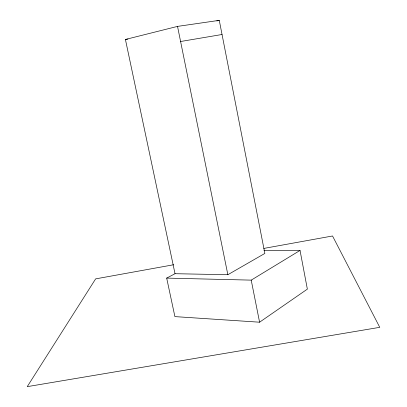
<?xml version="1.0" encoding="UTF-8"?>
<svg xmlns="http://www.w3.org/2000/svg" width="407" height="407" viewBox="0 0 407 407"><rect width="100%" height="100%" fill="white"/><g stroke="black" fill="none" stroke-linecap="round" stroke-linejoin="round"><path stroke-width="0.61" d="M175.02 273.708L125.417 39.469L177.528 26.394L219.276 20.35L264.855 253.429L227.854 274.715L175.02 273.708L166.682 278.098L174.903 316.61L259.58 322.202L307.361 289.128L300.035 250.437L263.934 250.641M166.682 278.098L251.216 280.133L300.035 250.437M216.814 20.955L219.276 20.35M173.769 264.728L95.635 278.876L27.238 386.65L379.762 327.33L332.539 235.979L263.782 248.428M180.591 41.509L222.044 34.498M125.417 39.469L127.93 39.087M177.528 26.394L227.854 274.715M251.216 280.133L259.58 322.202"/></g></svg>
